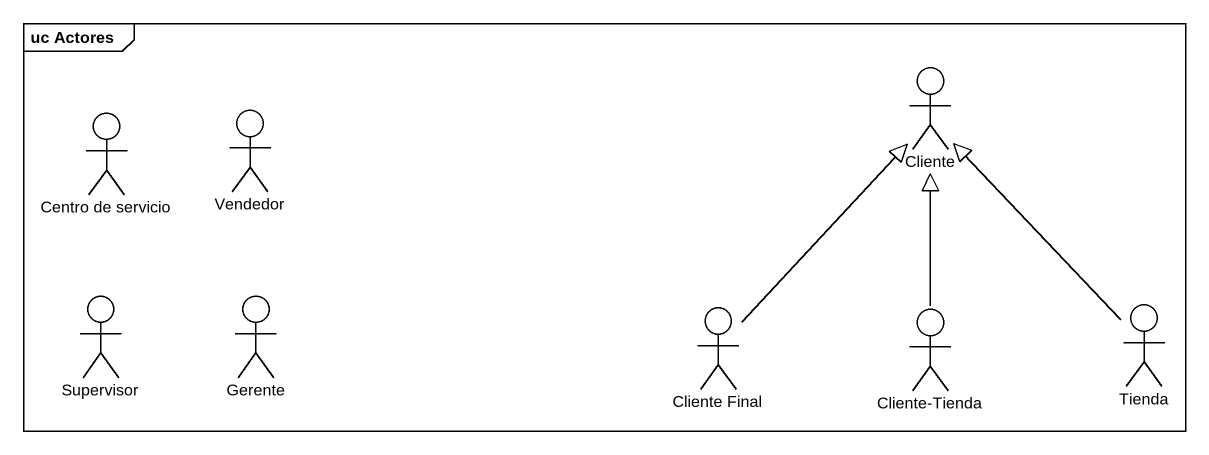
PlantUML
@startuml
mainframe uc Actores
actor Cliente
actor "Centro de servicio" as Centro_de_servicio
actor Vendedor
actor Supervisor
actor Gerente
actor "Cliente Final" as Cliente_Final
actor "Cliente-Tienda" as Cliente_Tienda
actor Tienda
Cliente_Final -up-|> Cliente
Cliente_Tienda -up-|> Cliente
Tienda -up-|> Cliente
@enduml
